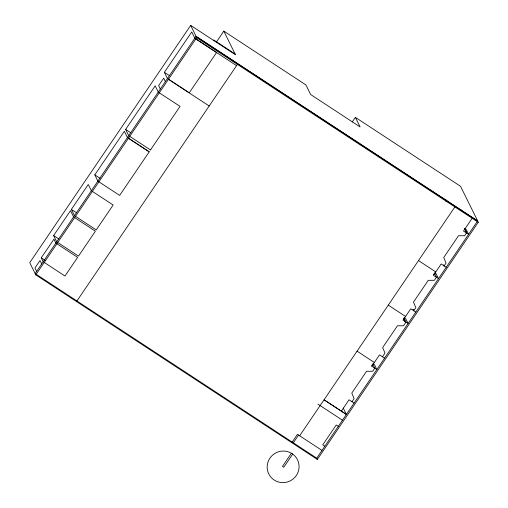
<?xml version="1.0" encoding="UTF-8"?>
<svg xmlns="http://www.w3.org/2000/svg" width="508" height="508" viewBox="0 0 508 508"><rect width="100%" height="100%" fill="white"/><g stroke="black" fill="none" stroke-linecap="round" stroke-linejoin="round"><path stroke-width="0.76" d="M216.694 41.605L223.812 31.115L235.515 54.788L190.684 25.4L29.75 262.655L35.795 274.872L317.354 459.448L478.25 222.25L477.615 220.974L196.05 36.398L196.685 37.681L478.25 222.25M74.263 217.348L95.39 231.191L78.492 256.102L56.712 241.821L53.619 235.572L70.517 210.661L73.603 216.916M74.466 215.646L71.374 209.398L88.271 184.487L91.357 190.741L113.144 205.016L96.247 229.927L75.127 216.078M97.892 181.108L94.806 174.854L124.358 131.286L127.444 137.535M150.495 149.949L128.714 135.668L125.622 129.419L155.181 85.846L158.267 92.1M167.456 78.55L164.37 72.301L191.732 31.96L194.824 38.208M43.193 261.747L41.262 257.842L53.918 239.179L55.848 243.084M190.684 25.4L196.088 36.341L35.16 273.59L316.719 458.165L317.354 459.448M35.795 274.872L196.685 37.681M128.105 137.973L149.231 151.816L119.659 195.409L98.539 181.566M150.476 149.981L180.048 106.382L158.896 92.577M76.93 300.971L237.401 64.402M352.247 121.945L355.365 117.348L460.546 186.296L477.653 220.91L316.719 458.165M445.681 201.193L446.494 199.987M292.183 442.081L297.434 434.334L321.977 450.425M298.577 435.083L293.326 442.824L293.014 442.208M299.65 435.788L455.289 206.337M291.382 453.257L282.461 466.408L283.781 467.271L292.703 454.12M371.538 366.039L372.377 364.808M433.642 274.491L434.467 273.272M341.338 411.15L349.053 399.771L354.101 403.06M472.58 217.672L463.506 231.045L468.579 234.29L466.223 229.527L464.668 228.505M352.025 401.701L354.127 398.609L351.79 393.071L366.573 371.272L372.669 371.265L374.771 368.173L372.802 364.185M382.486 356.794L384.981 353.111L382.651 347.574L397.434 325.78L403.53 325.774L406.025 322.091L404.057 318.103L403.657 318.694L405.301 322.015M436.461 277.222L434.365 280.314L428.269 280.321L413.487 302.12L415.817 307.658L413.722 310.75L413.061 309.423L413.747 310.712M466.7 232.639L464.604 235.731L458.508 235.744L443.725 257.537L446.056 263.074L443.96 266.167L443.325 264.808M223.812 31.115L305.924 84.938L310.674 94.552L360.115 126.962L355.365 117.348M235.128 54.007L213.747 39.992L214.135 40.773M196.088 36.341L477.653 220.91M231.661 60.039L234.239 61.735M196.145 39.072L216.605 52.489L189.243 92.831L168.116 78.981M195.447 38.697L236.557 65.646M164.37 72.301L169.647 75.762M168.084 79.032L209.194 105.982M446.234 267.24L441.16 263.982L433.445 275.361L438.512 278.619L436.156 273.85L434.6 272.828M418.497 260.579L435.781 271.913M415.817 312.071L410.756 308.807L403.041 320.18L408.102 323.45L405.746 318.687L404.19 317.665M125.622 129.419L130.905 132.88M388.283 305.124L405.568 316.459M127.425 137.573L149.206 151.848M384.562 358.153L379.508 354.876L371.793 366.249L376.841 369.532L374.485 364.763L372.929 363.747M94.806 174.854L100.082 178.321M357.054 351.155L374.345 362.49M71.374 209.398L76.657 212.858M346.38 414.439L324.06 399.802L346.373 414.445L343.243 408.083M342.462 420.224L317.919 404.133M53.619 235.572L58.903 239.033M338.309 426.339L336.239 424.98L322.72 444.906L324.796 446.265M56.509 243.523L77.635 257.365L64.973 276.028L43.853 262.179M41.262 257.842L45.225 260.439M460.673 209.309L461.302 210.585M466.681 232.677L464.731 228.657L466.503 232.931M434.492 273.234L436.435 277.254M165.398 81.591L163.697 78.149L158.629 85.623L160.331 89.059M41.713 263.931L40.011 260.496L34.944 267.97L36.64 271.405M292.075 453.644L290.271 452.628A16.015 15.729 -26.3 0 0 267.164 466.623A16.015 15.729 -26.3 0 0 289.458 481.235A16.015 15.729 -26.3 0 0 293.719 454.889L292.075 453.644"/></g></svg>
